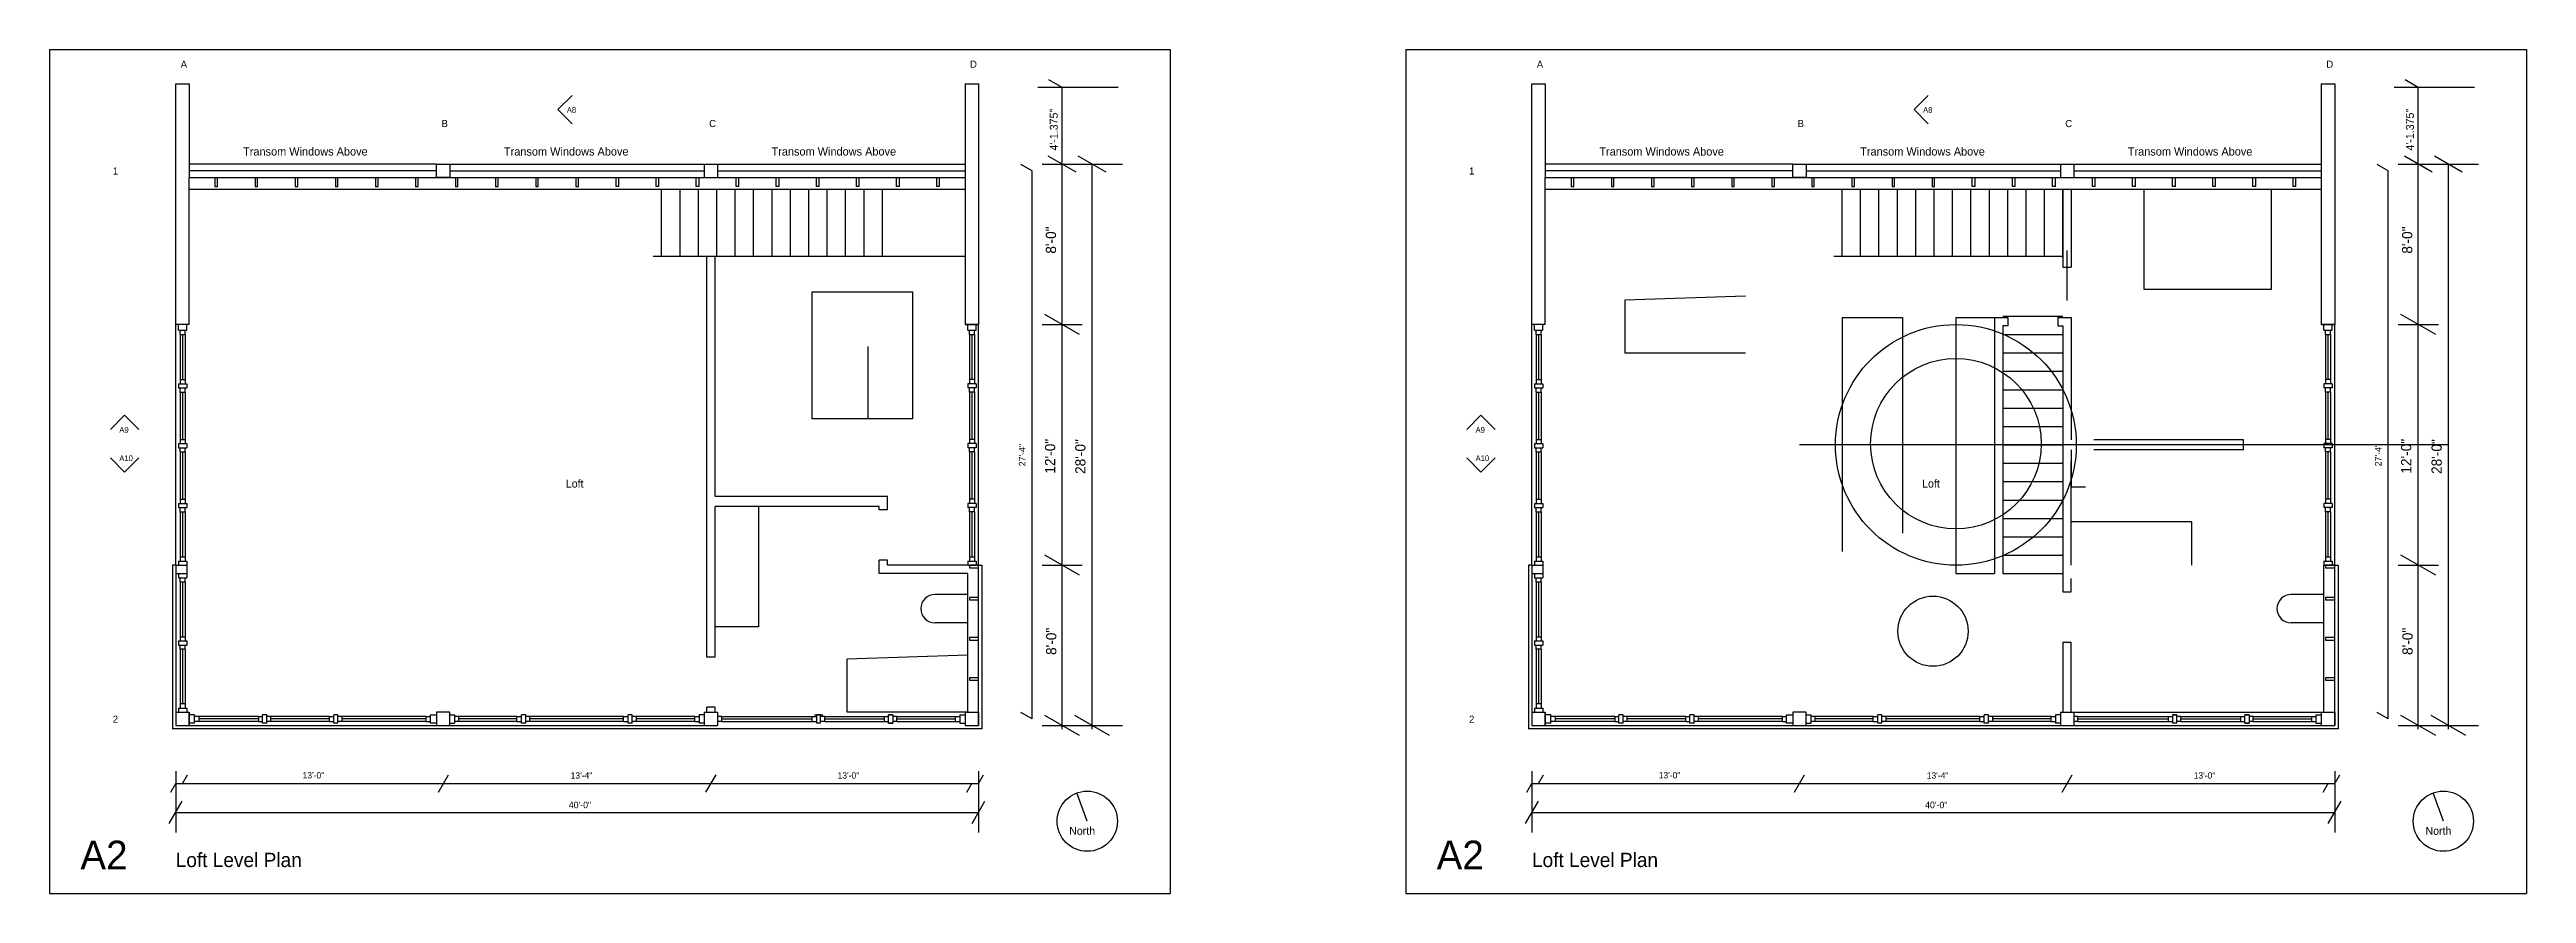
# Model space of a CAD drawing. Header units: inches. Extents: x -285 to 6358, y -2516 to 3346.
# Drawn here: x -285 to 1196, y 2114 to 2619 of the extents above; entities that cross this region are included whole.
import ezdxf

# ---------------------------------------------------------------- set-up
doc = ezdxf.new("R2010")
doc.units = ezdxf.units.IN
doc.header["$MEASUREMENT"] = 0
for name, color, linetype in [('const', 7, 'Continuous'), ('e1', 7, 'Continuous'), ('e2', 251, 'Continuous'), ('glass', 172, 'Continuous'), ('millwork', 254, 'Continuous'), ('sills', 105, 'Continuous'), ('stairs', 140, 'Continuous'), ('walls', 7, 'Continuous')]:
    doc.layers.add(name, color=color, linetype=linetype)

msp = doc.modelspace()

# ---------------------------------------------------------------- linework, layer by layer
for p, q in [((-285.1, 2619.1), (385, 2619.1)), ((-285.1, 2619.1), (-285.1, 2114.1)), ((385, 2619.1), (385, 2114.1)), ((525.8, 2619.1), (1196, 2619.1)), ((525.8, 2619.1), (525.8, 2114.1)), ((1196, 2619.1), (1196, 2114.1)), ((-285.1, 2114.1), (385, 2114.1)), ((525.8, 2114.1), (1196, 2114.1))]:
    msp.add_line(p, q)
at = {"layer": 'const'}
for p, q in [((353.9, 2596.3), (305.9, 2596.3)), ((320.4, 2596.3), (312.4, 2600.9)), ((320.4, 2212.3), (320.4, 2596.3)), ((1164.9, 2596.3), (1116.9, 2596.3)), ((1131.3, 2596.3), (1123.4, 2600.9)), ((1131.3, 2212.3), (1131.3, 2596.3)), ((302.4, 2546.5), (295.7, 2550.3)), ((308.4, 2550.5), (356.4, 2550.5)), ((328.7, 2545.7), (312, 2555.3)), ((346.7, 2545.7), (330, 2555.3)), ((338.4, 2212.3), (338.4, 2550.5)), ((1113.3, 2546.5), (1106.7, 2550.3)), ((1119.3, 2550.5), (1167.3, 2550.5)), ((1139.6, 2545.7), (1123, 2555.3)), ((1157.6, 2545.7), (1141, 2555.3)), ((1149.3, 2212.3), (1149.3, 2550.5)), ((302.4, 2218.5), (302.4, 2546.5)), ((1113.3, 2218.5), (1113.3, 2546.5)), ((330.7, 2448.5), (310, 2460.5)), ((1141.7, 2448.5), (1120.9, 2460.5)), ((308.4, 2454.5), (332.4, 2454.5)), ((1119.3, 2454.5), (1143.3, 2454.5)), ((330.7, 2304.5), (310, 2316.5)), ((1141.7, 2304.5), (1120.9, 2316.5)), ((308.4, 2310.5), (332.4, 2310.5)), ((1119.3, 2310.5), (1143.3, 2310.5)), ((302.4, 2218.5), (295.7, 2222.3)), ((1113.3, 2218.5), (1106.7, 2222.3)), ((308.4, 2214.5), (356.4, 2214.5)), ((330.7, 2208.5), (310, 2220.5)), ((348.7, 2208.5), (328, 2220.5)), ((1119.3, 2214.5), (1167.3, 2214.5)), ((1141.7, 2208.5), (1120.9, 2220.5)), ((1159.7, 2208.5), (1138.9, 2220.5)), ((-212.6, 2174.7), (-209.6, 2179.9)), ((-209.6, 2187.2), (-209.6, 2150.6)), ((-209.6, 2179.9), (270.4, 2179.9)), ((-205.6, 2179.9), (-202.6, 2185.1)), ((-52.6, 2174.7), (-46.6, 2185.1)), ((107.4, 2174.7), (113.4, 2185.1)), ((263.4, 2174.7), (266.4, 2179.9)), ((270.4, 2187.2), (270.4, 2150.6)), ((270.4, 2179.9), (273.4, 2185.1)), ((598.3, 2174.7), (601.3, 2179.9)), ((601.3, 2187.2), (601.3, 2150.6)), ((601.3, 2179.9), (1081.3, 2179.9)), ((605.3, 2179.9), (608.3, 2185.1)), ((758.3, 2174.7), (764.3, 2185.1)), ((918.3, 2174.7), (924.3, 2185.1)), ((1074.4, 2174.7), (1077.4, 2179.9)), ((1081.3, 2187.2), (1081.3, 2150.6)), ((1081.3, 2179.9), (1084.3, 2185.1)), ((-213.5, 2156), (-205.8, 2169.3)), ((-209.6, 2162.6), (270.4, 2162.6)), ((266.5, 2156), (274.2, 2169.3)), ((597.5, 2156), (605.2, 2169.3)), ((601.3, 2162.6), (1081.3, 2162.6)), ((1077.5, 2156), (1085.2, 2169.3))]:
    msp.add_line(p, q, dxfattribs=at)
at = {"layer": 'e1'}
for p, q in [((-209.6, 2310.5), (-209.6, 2454.5)), ((270.4, 2310.5), (270.4, 2454.5)), ((601.3, 2310.5), (601.3, 2454.5)), ((1081.3, 2310.5), (1081.3, 2454.5)), ((-211.6, 2310.5), (-211.6, 2212.5)), ((-209.6, 2310.5), (-211.6, 2310.5)), ((270.4, 2310.5), (272.4, 2310.5)), ((272.4, 2310.5), (272.4, 2212.5)), ((599.3, 2310.5), (599.3, 2212.5)), ((601.3, 2310.5), (599.3, 2310.5)), ((1081.3, 2310.5), (1083.3, 2310.5)), ((1083.3, 2310.5), (1083.3, 2212.5)), ((272.4, 2212.5), (-211.6, 2212.5)), ((1083.3, 2212.5), (599.3, 2212.5))]:
    msp.add_line(p, q, dxfattribs=at)
for centre in [(335.4, 2157.3), (1146.3, 2157.3)]:
    msp.add_circle(centre, 18, dxfattribs=at)
at = {"layer": 'e2'}
for p, q in [((-53.7, 2550.5), (-201.6, 2550.5)), ((-45.7, 2550.5), (106.3, 2550.5)), ((114.3, 2550.5), (262.4, 2550.5)), ((757.3, 2550.5), (609.3, 2550.5)), ((765.3, 2550.5), (917.3, 2550.5)), ((925.3, 2550.5), (1073.3, 2550.5)), ((-209.6, 2305.5), (-209.6, 2222.5)), ((601.3, 2305.5), (601.3, 2222.5)), ((-201.6, 2214.5), (-53.7, 2214.5)), ((-45.7, 2214.5), (106.3, 2214.5)), ((609.3, 2214.5), (757.3, 2214.5)), ((765.3, 2214.5), (917.3, 2214.5))]:
    msp.add_line(p, q, dxfattribs=at)
at = {"layer": 'glass'}
for p, q in [((-207.1, 2448.6), (-207.1, 2421.6)), ((-204.1, 2448.6), (-204.1, 2421.6)), ((264.9, 2448.6), (264.9, 2421.6)), ((267.9, 2448.6), (267.9, 2421.6)), ((603.8, 2448.6), (603.8, 2421.6)), ((606.8, 2448.6), (606.8, 2421.6)), ((1075.8, 2448.6), (1075.8, 2421.6)), ((1078.8, 2448.6), (1078.8, 2421.6)), ((-207.1, 2414.1), (-207.1, 2385.8)), ((-204.1, 2414.1), (-204.1, 2385.8)), ((264.9, 2414.1), (264.9, 2385.8)), ((267.9, 2414.1), (267.9, 2385.8)), ((603.8, 2414.1), (603.8, 2385.8)), ((606.8, 2414.1), (606.8, 2385.8)), ((1075.8, 2414.1), (1075.8, 2385.8)), ((1078.8, 2414.1), (1078.8, 2385.8)), ((-207.1, 2378.3), (-207.1, 2350)), ((-204.1, 2378.3), (-204.1, 2350)), ((264.9, 2378.3), (264.9, 2350)), ((267.9, 2378.3), (267.9, 2350)), ((603.8, 2378.3), (603.8, 2350)), ((606.8, 2378.3), (606.8, 2350)), ((1075.8, 2378.3), (1075.8, 2350)), ((1078.8, 2378.3), (1078.8, 2350)), ((-207.1, 2342.5), (-207.1, 2315.5)), ((-204.1, 2342.5), (-204.1, 2315.5)), ((264.9, 2342.5), (264.9, 2315.5)), ((267.9, 2342.5), (267.9, 2315.5)), ((603.8, 2342.5), (603.8, 2315.5)), ((606.8, 2342.5), (606.8, 2315.5)), ((1075.8, 2342.5), (1075.8, 2315.5)), ((1078.8, 2342.5), (1078.8, 2315.5)), ((-207.1, 2300.5), (-207.1, 2267.7)), ((-204.1, 2300.5), (-204.1, 2267.7)), ((603.8, 2300.5), (603.8, 2267.7)), ((606.8, 2300.5), (606.8, 2267.7)), ((-207.1, 2260.2), (-207.1, 2227.5)), ((-204.1, 2260.2), (-204.1, 2227.5)), ((603.8, 2260.2), (603.8, 2227.5)), ((606.8, 2260.2), (606.8, 2227.5)), ((-160.2, 2220), (-195.9, 2220)), ((-160.2, 2217), (-195.9, 2217)), ((-117.7, 2220), (-152.7, 2220)), ((-117.7, 2217), (-152.7, 2217)), ((-59.9, 2220), (-110.2, 2220)), ((-59.9, 2217), (-110.2, 2217)), ((-5.7, 2220), (-40.4, 2220)), ((-5.7, 2217), (-40.4, 2217)), ((58.1, 2220), (2.1, 2220)), ((58.1, 2217), (2.1, 2217)), ((100.8, 2220), (65.8, 2220)), ((100.8, 2217), (65.8, 2217)), ((116.8, 2220), (170.9, 2220)), ((116.8, 2217), (170.9, 2217)), ((178.4, 2220), (214.1, 2220)), ((178.4, 2217), (214.1, 2217)), ((221.6, 2220), (256.6, 2220)), ((221.6, 2217), (256.6, 2217)), ((650.8, 2220), (615.1, 2220)), ((650.8, 2217), (615.1, 2217)), ((693.3, 2220), (658.3, 2220)), ((693.3, 2217), (658.3, 2217)), ((751.1, 2220), (700.8, 2220)), ((751.1, 2217), (700.8, 2217)), ((805.3, 2220), (770.6, 2220)), ((805.3, 2217), (770.6, 2217)), ((869.1, 2220), (813.1, 2220)), ((869.1, 2217), (813.1, 2217)), ((911.8, 2220), (876.8, 2220)), ((911.8, 2217), (876.8, 2217)), ((927.8, 2220), (981.9, 2220)), ((927.8, 2217), (981.9, 2217)), ((989.4, 2220), (1025.1, 2220)), ((989.4, 2217), (1025.1, 2217)), ((1032.6, 2220), (1067.6, 2220)), ((1032.6, 2217), (1067.6, 2217))]:
    msp.add_line(p, q, dxfattribs=at)
at = {"layer": 'millwork'}
for p, q in [((657, 2469.3), (729, 2471.7)), ((657, 2437.3), (657, 2469.3)), ((786.8, 2458.8), (786.8, 2318.6)), ((786.8, 2458.8), (822.8, 2458.8)), ((822.8, 2458.8), (822.8, 2329.7)), ((854.8, 2458.8), (854.8, 2305.5)), ((854.8, 2458.8), (877.8, 2458.8)), ((-205.6, 2448.6), (-205.6, 2421.6)), ((266.4, 2448.6), (266.4, 2421.6)), ((605.3, 2448.6), (605.3, 2421.6)), ((1077.3, 2448.6), (1077.3, 2421.6)), ((729, 2437.3), (657, 2437.3)), ((-205.6, 2414.1), (-205.6, 2385.8)), ((266.4, 2414.1), (266.4, 2385.8)), ((605.3, 2414.1), (605.3, 2385.8)), ((1077.3, 2414.1), (1077.3, 2385.8)), ((-205.6, 2378.3), (-205.6, 2350)), ((266.4, 2378.3), (266.4, 2350)), ((605.3, 2378.3), (605.3, 2350)), ((1077.3, 2378.3), (1077.3, 2350)), ((932.3, 2357.1), (923.8, 2357.1)), ((-205.6, 2342.5), (-205.6, 2315.5)), ((138.9, 2345.7), (138.9, 2273.7)), ((266.4, 2342.5), (266.4, 2315.5)), ((605.3, 2342.5), (605.3, 2315.5)), ((1077.3, 2342.5), (1077.3, 2315.5)), ((995.8, 2336.5), (923.8, 2336.5)), ((995.8, 2310.5), (995.8, 2336.5)), ((-205.6, 2300.5), (-205.6, 2267.7)), ((605.3, 2300.5), (605.3, 2267.7)), ((854.8, 2305.5), (877.8, 2305.5)), ((138.9, 2273.7), (112.9, 2273.7)), ((-205.6, 2260.2), (-205.6, 2227.5)), ((191.9, 2254.5), (263.9, 2256.9)), ((191.9, 2222.5), (191.9, 2254.5)), ((605.3, 2260.2), (605.3, 2227.5)), ((263.9, 2222.5), (191.9, 2222.5)), ((-160.2, 2218.5), (-195.9, 2218.5)), ((-117.7, 2218.5), (-152.7, 2218.5)), ((-59.9, 2218.5), (-110.2, 2218.5)), ((-5.7, 2218.5), (-40.4, 2218.5)), ((58.1, 2218.5), (2.1, 2218.5)), ((100.8, 2218.5), (65.8, 2218.5)), ((116.8, 2218.5), (170.9, 2218.5)), ((178.4, 2218.5), (214.1, 2218.5)), ((221.6, 2218.5), (256.6, 2218.5)), ((650.8, 2218.5), (615.1, 2218.5)), ((693.3, 2218.5), (658.3, 2218.5)), ((751.1, 2218.5), (700.8, 2218.5)), ((805.3, 2218.5), (770.6, 2218.5)), ((869.1, 2218.5), (813.1, 2218.5)), ((911.8, 2218.5), (876.8, 2218.5)), ((927.8, 2218.5), (981.9, 2218.5)), ((989.4, 2218.5), (1025.1, 2218.5)), ((1032.6, 2218.5), (1067.6, 2218.5))]:
    msp.add_line(p, q, dxfattribs=at)
at = {"layer": 'sills'}
for p, q in [((925.3, 2222.5), (1073.3, 2222.5)), ((925.3, 2214.5), (1073.3, 2214.5))]:
    msp.add_line(p, q, dxfattribs=at)
for centre, radius in [((854.8, 2382.5), 72), ((854.8, 2383.2), 51)]:
    msp.add_circle(centre, radius, dxfattribs=at)
at = {"layer": 'stairs'}
for p, q in [((80.9, 2495.5), (80.9, 2535.5)), ((91.9, 2495.5), (91.9, 2535.5)), ((102.9, 2495.5), (102.9, 2535.5)), ((113.9, 2495.5), (113.9, 2535.5)), ((124.9, 2495.5), (124.9, 2535.5)), ((135.9, 2495.5), (135.9, 2535.5)), ((146.9, 2495.5), (146.9, 2535.5)), ((157.9, 2495.5), (157.9, 2535.5)), ((168.9, 2495.5), (168.9, 2535.5)), ((179.9, 2495.5), (179.9, 2535.5)), ((190.9, 2495.5), (190.9, 2535.5)), ((201.9, 2495.5), (201.9, 2535.5)), ((212.9, 2495.5), (212.9, 2535.5)), ((786.8, 2495.5), (786.8, 2535.5)), ((797.8, 2495.5), (797.8, 2535.5)), ((808.8, 2495.5), (808.8, 2535.5)), ((819.8, 2495.5), (819.8, 2535.5)), ((830.8, 2495.5), (830.8, 2535.5)), ((841.8, 2495.5), (841.8, 2535.5)), ((852.8, 2495.5), (852.8, 2535.5)), ((863.8, 2495.5), (863.8, 2535.5)), ((874.8, 2495.5), (874.8, 2535.5)), ((885.8, 2495.5), (885.8, 2535.5)), ((896.8, 2495.5), (896.8, 2535.5)), ((907.8, 2495.5), (907.8, 2535.5)), ((918.8, 2494.4), (918.8, 2535.5)), ((75.9, 2495.5), (262.4, 2495.5)), ((781.8, 2495.5), (918.8, 2495.5)), ((882.8, 2459.5), (918.8, 2459.5)), ((882.8, 2448.5), (918.8, 2448.5)), ((882.8, 2437.5), (918.8, 2437.5)), ((882.8, 2426.5), (918.8, 2426.5)), ((882.8, 2415.5), (918.8, 2415.5)), ((882.8, 2404.5), (918.8, 2404.5)), ((882.8, 2393.5), (918.8, 2393.5)), ((882.8, 2382.5), (918.8, 2382.5)), ((882.8, 2371.5), (918.8, 2371.5)), ((882.8, 2360.5), (918.8, 2360.5)), ((882.8, 2349.5), (918.8, 2349.5)), ((882.8, 2338.5), (918.8, 2338.5)), ((882.8, 2327.5), (918.8, 2327.5)), ((882.8, 2316.5), (918.8, 2316.5)), ((882.8, 2305.5), (918.8, 2305.5))]:
    msp.add_line(p, q, dxfattribs=at)
at = {"layer": 'walls'}
for p, q in [((-209.6, 2454.5), (-209.6, 2598.5)), ((-209.6, 2598.5), (-201.6, 2598.5)), ((-201.6, 2598.5), (-201.6, 2542.5)), ((262.4, 2598.5), (262.4, 2542.5)), ((262.4, 2598.5), (270.4, 2598.5)), ((270.4, 2598.5), (270.4, 2454.5)), ((601.3, 2454.5), (601.3, 2598.5)), ((601.3, 2598.5), (609.3, 2598.5)), ((609.3, 2598.5), (609.3, 2542.5)), ((1073.3, 2598.5), (1073.3, 2542.5)), ((1073.3, 2598.5), (1081.3, 2598.5)), ((1081.3, 2598.5), (1081.3, 2454.5)), ((27.4, 2591.6), (18.9, 2583.1)), ((27.4, 2574.6), (18.9, 2583.1)), ((838.3, 2591.6), (829.8, 2583.1)), ((838.3, 2574.6), (829.8, 2583.1)), ((-53.7, 2542.5), (-53.7, 2550.5)), ((-53.7, 2550.5), (-45.7, 2550.5)), ((-45.7, 2550.5), (-45.7, 2542.5)), ((106.3, 2550.5), (114.3, 2550.5)), ((106.3, 2550.5), (106.3, 2542.5)), ((114.3, 2550.5), (114.3, 2542.5)), ((757.3, 2542.5), (757.3, 2550.5)), ((757.3, 2550.5), (765.3, 2550.5)), ((765.3, 2550.5), (765.3, 2542.5)), ((917.3, 2550.5), (925.3, 2550.5)), ((917.3, 2550.5), (917.3, 2542.5)), ((925.3, 2550.5), (925.3, 2542.5)), ((-53.7, 2546.5), (-201.6, 2546.5)), ((-201.6, 2454.5), (-201.6, 2542.5)), ((-201.6, 2542.5), (262.4, 2542.5)), ((-201.6, 2535.5), (262.4, 2535.5)), ((-45.7, 2542.5), (-53.7, 2542.5)), ((-45.7, 2542.5), (-53.7, 2542.5)), ((-45.7, 2546.5), (106.3, 2546.5)), ((106.3, 2542.5), (114.3, 2542.5)), ((106.3, 2542.5), (114.3, 2542.5)), ((114.3, 2546.5), (262.4, 2546.5)), ((262.4, 2542.5), (262.4, 2454.5)), ((757.3, 2546.5), (609.3, 2546.5)), ((609.3, 2454.5), (609.3, 2542.5)), ((609.3, 2542.5), (1073.3, 2542.5)), ((609.3, 2535.5), (1073.3, 2535.5)), ((765.3, 2542.5), (757.3, 2542.5)), ((765.3, 2542.5), (757.3, 2542.5)), ((765.3, 2546.5), (917.3, 2546.5)), ((917.3, 2542.5), (925.3, 2542.5)), ((917.3, 2542.5), (925.3, 2542.5)), ((918.8, 2535.5), (918.8, 2488.8)), ((923.8, 2535.5), (923.8, 2488.8)), ((925.3, 2546.5), (1073.3, 2546.5)), ((1073.3, 2542.5), (1073.3, 2454.5)), ((107.9, 2255.5), (107.9, 2495.5)), ((112.9, 2351.7), (112.9, 2495.5)), ((918.8, 2488.8), (923.8, 2488.8)), ((921.3, 2468.8), (921.3, 2498.8)), ((877.8, 2458.8), (877.8, 2305.5)), ((877.8, 2458.8), (885.8, 2458.8)), ((885.8, 2458.8), (885.8, 2453.8)), ((915.8, 2458.8), (923.8, 2458.8)), ((915.8, 2458.8), (915.8, 2453.8)), ((923.8, 2458.8), (923.8, 2385.5)), ((-201.6, 2454.5), (-209.6, 2454.5)), ((-208.1, 2451.1), (-208.1, 2454.5)), ((-208.1, 2451.1), (-203.1, 2451.1)), ((-207.1, 2448.6), (-207.1, 2451.1)), ((-207.1, 2448.6), (-204.1, 2448.6)), ((-204.1, 2448.6), (-204.1, 2451.1)), ((-203.1, 2451.1), (-203.1, 2454.5)), ((262.4, 2454.5), (270.4, 2454.5)), ((270.4, 2454.5), (262.4, 2454.5)), ((263.9, 2454.5), (268.9, 2454.5)), ((263.9, 2451.1), (263.9, 2454.5)), ((263.9, 2451.1), (268.9, 2451.1)), ((264.9, 2448.6), (264.9, 2451.1)), ((264.9, 2448.6), (267.9, 2448.6)), ((267.9, 2448.6), (267.9, 2451.1)), ((268.9, 2451.1), (268.9, 2454.5)), ((609.3, 2454.5), (601.3, 2454.5)), ((602.8, 2451.1), (602.8, 2454.5)), ((602.8, 2451.1), (607.8, 2451.1)), ((603.8, 2448.6), (603.8, 2451.1)), ((603.8, 2448.6), (606.8, 2448.6)), ((606.8, 2448.6), (606.8, 2451.1)), ((607.8, 2451.1), (607.8, 2454.5)), ((882.8, 2453.8), (882.8, 2305.5)), ((885.8, 2453.8), (882.8, 2453.8)), ((915.8, 2453.8), (918.8, 2453.8)), ((918.8, 2453.8), (918.8, 2294.5)), ((1073.3, 2454.5), (1081.3, 2454.5)), ((1081.3, 2454.5), (1073.3, 2454.5)), ((1074.8, 2454.5), (1079.8, 2454.5)), ((1074.8, 2451.1), (1074.8, 2454.5)), ((1074.8, 2451.1), (1079.8, 2451.1)), ((1075.8, 2448.6), (1075.8, 2451.1)), ((1075.8, 2448.6), (1078.8, 2448.6)), ((1078.8, 2448.6), (1078.8, 2451.1)), ((1079.8, 2451.1), (1079.8, 2454.5)), ((-208.1, 2419.1), (-203.1, 2419.1)), ((-208.1, 2419.1), (-208.1, 2416.6)), ((-208.1, 2416.6), (-203.1, 2416.6)), ((-207.1, 2421.6), (-207.1, 2419.1)), ((-207.1, 2421.6), (-204.1, 2421.6)), ((-207.1, 2414.1), (-207.1, 2416.6)), ((-204.1, 2421.6), (-204.1, 2419.1)), ((-204.1, 2414.1), (-204.1, 2416.6)), ((-203.1, 2419.1), (-203.1, 2416.6)), ((268.9, 2419.1), (263.9, 2419.1)), ((263.9, 2419.1), (263.9, 2416.6)), ((268.9, 2416.6), (263.9, 2416.6)), ((267.9, 2421.6), (264.9, 2421.6)), ((264.9, 2421.6), (264.9, 2419.1)), ((264.9, 2414.1), (264.9, 2416.6)), ((267.9, 2421.6), (267.9, 2419.1)), ((267.9, 2414.1), (267.9, 2416.6)), ((268.9, 2419.1), (268.9, 2416.6)), ((602.8, 2419.1), (607.8, 2419.1)), ((602.8, 2419.1), (602.8, 2416.6)), ((602.8, 2416.6), (607.8, 2416.6)), ((603.8, 2421.6), (603.8, 2419.1)), ((603.8, 2421.6), (606.8, 2421.6)), ((603.8, 2414.1), (603.8, 2416.6)), ((606.8, 2421.6), (606.8, 2419.1)), ((606.8, 2414.1), (606.8, 2416.6)), ((607.8, 2419.1), (607.8, 2416.6)), ((1079.8, 2419.1), (1074.8, 2419.1)), ((1074.8, 2419.1), (1074.8, 2416.6)), ((1079.8, 2416.6), (1074.8, 2416.6)), ((1078.8, 2421.6), (1075.8, 2421.6)), ((1075.8, 2421.6), (1075.8, 2419.1)), ((1075.8, 2414.1), (1075.8, 2416.6)), ((1078.8, 2421.6), (1078.8, 2419.1)), ((1078.8, 2414.1), (1078.8, 2416.6)), ((1079.8, 2419.1), (1079.8, 2416.6)), ((-248.7, 2391.7), (-240.2, 2400.2)), ((-231.7, 2391.7), (-240.2, 2400.2)), ((-207.1, 2414.1), (-204.1, 2414.1)), ((267.9, 2414.1), (264.9, 2414.1)), ((562.3, 2391.7), (570.8, 2400.2)), ((579.3, 2391.7), (570.8, 2400.2)), ((603.8, 2414.1), (606.8, 2414.1)), ((1078.8, 2414.1), (1075.8, 2414.1)), ((-207.1, 2385.8), (-207.1, 2383.3)), ((-207.1, 2385.8), (-204.1, 2385.8)), ((-204.1, 2385.8), (-204.1, 2383.3)), ((267.9, 2385.8), (264.9, 2385.8)), ((264.9, 2385.8), (264.9, 2383.3)), ((267.9, 2385.8), (267.9, 2383.3)), ((603.8, 2385.8), (603.8, 2383.3)), ((603.8, 2385.8), (606.8, 2385.8)), ((606.8, 2385.8), (606.8, 2383.3)), ((1026.8, 2385.5), (937.3, 2385.5)), ((1026.8, 2379.5), (1026.8, 2385.5)), ((1078.8, 2385.8), (1075.8, 2385.8)), ((1075.8, 2385.8), (1075.8, 2383.3)), ((1078.8, 2385.8), (1078.8, 2383.3)), ((-248.7, 2374.7), (-240.2, 2366.2)), ((-231.7, 2374.7), (-240.2, 2366.2)), ((-208.1, 2383.3), (-203.1, 2383.3)), ((-208.1, 2383.3), (-208.1, 2380.8)), ((-208.1, 2380.8), (-203.1, 2380.8)), ((-207.1, 2378.3), (-207.1, 2380.8)), ((-207.1, 2378.3), (-204.1, 2378.3)), ((-204.1, 2378.3), (-204.1, 2380.8)), ((-203.1, 2383.3), (-203.1, 2380.8)), ((263.9, 2383.3), (263.9, 2380.8)), ((268.9, 2383.3), (263.9, 2383.3)), ((268.9, 2380.8), (263.9, 2380.8)), ((264.9, 2378.3), (264.9, 2380.8)), ((267.9, 2378.3), (264.9, 2378.3)), ((267.9, 2378.3), (267.9, 2380.8)), ((268.9, 2383.3), (268.9, 2380.8)), ((562.3, 2374.7), (570.8, 2366.2)), ((579.3, 2374.7), (570.8, 2366.2)), ((602.8, 2383.3), (607.8, 2383.3)), ((602.8, 2383.3), (602.8, 2380.8)), ((602.8, 2380.8), (607.8, 2380.8)), ((603.8, 2378.3), (603.8, 2380.8)), ((603.8, 2378.3), (606.8, 2378.3)), ((606.8, 2378.3), (606.8, 2380.8)), ((607.8, 2383.3), (607.8, 2380.8)), ((1149.3, 2382.5), (761.3, 2382.5)), ((923.8, 2379.5), (923.8, 2357.1)), ((923.8, 2310.5), (923.8, 2372.5)), ((1026.8, 2379.5), (937.3, 2379.5)), ((1074.8, 2383.3), (1074.8, 2380.8)), ((1079.8, 2383.3), (1074.8, 2383.3)), ((1079.8, 2380.8), (1074.8, 2380.8)), ((1075.8, 2378.3), (1075.8, 2380.8)), ((1078.8, 2378.3), (1075.8, 2378.3)), ((1078.8, 2378.3), (1078.8, 2380.8)), ((1079.8, 2383.3), (1079.8, 2380.8)), ((-208.1, 2347.5), (-203.1, 2347.5)), ((-208.1, 2347.5), (-208.1, 2345)), ((-208.1, 2345), (-203.1, 2345)), ((-207.1, 2350), (-207.1, 2347.5)), ((-207.1, 2350), (-204.1, 2350)), ((-207.1, 2342.5), (-207.1, 2345)), ((-207.1, 2342.5), (-204.1, 2342.5)), ((-204.1, 2350), (-204.1, 2347.5)), ((-204.1, 2342.5), (-204.1, 2345)), ((-203.1, 2347.5), (-203.1, 2345)), ((215.9, 2351.7), (112.9, 2351.7)), ((112.9, 2255.5), (112.9, 2345.7)), ((210.9, 2345.7), (112.9, 2345.7)), ((210.9, 2343.7), (210.9, 2345.7)), ((215.9, 2343.7), (210.9, 2343.7)), ((215.9, 2343.7), (215.9, 2351.7)), ((268.9, 2347.5), (263.9, 2347.5)), ((263.9, 2347.5), (263.9, 2345)), ((268.9, 2345), (263.9, 2345)), ((264.9, 2350), (264.9, 2347.5)), ((267.9, 2350), (264.9, 2350)), ((264.9, 2342.5), (264.9, 2345)), ((267.9, 2342.5), (264.9, 2342.5)), ((267.9, 2350), (267.9, 2347.5)), ((267.9, 2342.5), (267.9, 2345)), ((268.9, 2347.5), (268.9, 2345)), ((602.8, 2347.5), (607.8, 2347.5)), ((602.8, 2347.5), (602.8, 2345)), ((602.8, 2345), (607.8, 2345)), ((603.8, 2350), (603.8, 2347.5)), ((603.8, 2350), (606.8, 2350)), ((603.8, 2342.5), (603.8, 2345)), ((603.8, 2342.5), (606.8, 2342.5)), ((606.8, 2350), (606.8, 2347.5)), ((606.8, 2342.5), (606.8, 2345)), ((607.8, 2347.5), (607.8, 2345)), ((1079.8, 2347.5), (1074.8, 2347.5)), ((1074.8, 2347.5), (1074.8, 2345)), ((1079.8, 2345), (1074.8, 2345)), ((1075.8, 2350), (1075.8, 2347.5)), ((1078.8, 2350), (1075.8, 2350)), ((1075.8, 2342.5), (1075.8, 2345)), ((1078.8, 2342.5), (1075.8, 2342.5)), ((1078.8, 2350), (1078.8, 2347.5)), ((1078.8, 2342.5), (1078.8, 2345)), ((1079.8, 2347.5), (1079.8, 2345)), ((-208.1, 2313), (-203.1, 2313)), ((-208.1, 2313), (-208.1, 2310.5)), ((-207.1, 2315.5), (-204.1, 2315.5)), ((-207.1, 2315.5), (-207.1, 2313)), ((-204.1, 2315.5), (-204.1, 2313)), ((-203.1, 2313), (-203.1, 2303)), ((210.9, 2305.5), (210.9, 2313.5)), ((215.9, 2313.5), (210.9, 2313.5)), ((215.9, 2310.5), (215.9, 2313.5)), ((263.9, 2313), (263.9, 2310.5)), ((263.9, 2313), (268.9, 2313)), ((264.9, 2315.5), (264.9, 2313)), ((264.9, 2315.5), (267.9, 2315.5)), ((267.9, 2315.5), (267.9, 2313)), ((268.9, 2313), (268.9, 2310.5)), ((602.8, 2313), (607.8, 2313)), ((602.8, 2313), (602.8, 2310.5)), ((603.8, 2315.5), (606.8, 2315.5)), ((603.8, 2315.5), (603.8, 2313)), ((606.8, 2315.5), (606.8, 2313)), ((607.8, 2313), (607.8, 2303)), ((1074.8, 2313), (1074.8, 2310.5)), ((1074.8, 2313), (1079.8, 2313)), ((1075.8, 2315.5), (1075.8, 2313)), ((1075.8, 2315.5), (1078.8, 2315.5)), ((1078.8, 2315.5), (1078.8, 2313)), ((1079.8, 2313), (1079.8, 2310.5)), ((-209.6, 2310.5), (-203.1, 2310.5)), ((-209.6, 2310.5), (-209.6, 2305.5)), ((-209.6, 2305.5), (-203.1, 2305.5)), ((-208.1, 2305.5), (-208.1, 2303)), ((-208.1, 2303), (-203.1, 2303)), ((-207.1, 2300.5), (-207.1, 2303)), ((-207.1, 2300.5), (-204.1, 2300.5)), ((-204.1, 2300.5), (-204.1, 2303)), ((263.9, 2305.5), (210.9, 2305.5)), ((263.9, 2310.5), (215.9, 2310.5)), ((263.9, 2310.5), (268.9, 2310.5)), ((263.9, 2222.5), (263.9, 2305.5)), ((264.9, 2310.5), (270.4, 2310.5)), ((270.4, 2214.5), (270.4, 2310.5)), ((601.3, 2310.5), (607.8, 2310.5)), ((601.3, 2310.5), (601.3, 2305.5)), ((601.3, 2305.5), (607.8, 2305.5)), ((602.8, 2305.5), (602.8, 2303)), ((602.8, 2303), (607.8, 2303)), ((603.8, 2300.5), (603.8, 2303)), ((603.8, 2300.5), (606.8, 2300.5)), ((606.8, 2300.5), (606.8, 2303)), ((923.8, 2294.5), (923.8, 2302.5)), ((1074.8, 2222.5), (1074.8, 2310.5)), ((1074.8, 2310.5), (1079.8, 2310.5)), ((1075.8, 2310.5), (1081.3, 2310.5)), ((1081.3, 2214.5), (1081.3, 2310.5)), ((263.9, 2293), (244.4, 2293)), ((918.8, 2294.5), (923.8, 2294.5)), ((1074.8, 2293), (1055.3, 2293)), ((-207.1, 2267.7), (-207.1, 2265.2)), ((-207.1, 2267.7), (-204.1, 2267.7)), ((-204.1, 2267.7), (-204.1, 2265.2)), ((263.9, 2276), (244.4, 2276)), ((603.8, 2267.7), (603.8, 2265.2)), ((603.8, 2267.7), (606.8, 2267.7)), ((606.8, 2267.7), (606.8, 2265.2)), ((1074.8, 2276), (1055.3, 2276)), ((-208.1, 2265.2), (-203.1, 2265.2)), ((-208.1, 2265.2), (-208.1, 2262.7)), ((-208.1, 2262.7), (-203.1, 2262.7)), ((-207.1, 2260.2), (-207.1, 2262.7)), ((-204.1, 2260.2), (-207.1, 2260.2)), ((-204.1, 2260.2), (-204.1, 2262.7)), ((-203.1, 2265.2), (-203.1, 2262.7)), ((112.9, 2255.5), (107.9, 2255.5)), ((602.8, 2265.2), (607.8, 2265.2)), ((602.8, 2265.2), (602.8, 2262.7)), ((602.8, 2262.7), (607.8, 2262.7)), ((603.8, 2260.2), (603.8, 2262.7)), ((606.8, 2260.2), (603.8, 2260.2)), ((606.8, 2260.2), (606.8, 2262.7)), ((607.8, 2265.2), (607.8, 2262.7)), ((918.8, 2264.5), (923.8, 2264.5)), ((918.8, 2264.5), (918.8, 2222.5)), ((923.8, 2222.5), (923.8, 2264.5)), ((-209.6, 2222.5), (-201.6, 2222.5)), ((-209.6, 2222.5), (-209.6, 2214.5)), ((-208.1, 2225), (-203.1, 2225)), ((-208.1, 2225), (-208.1, 2222.5)), ((-204.1, 2227.5), (-207.1, 2227.5)), ((-207.1, 2227.5), (-207.1, 2225)), ((-204.1, 2227.5), (-204.1, 2225)), ((-203.1, 2225), (-203.1, 2222.5)), ((-201.6, 2222.5), (-201.6, 2214.5)), ((-201.6, 2214.5), (-201.6, 2222.5)), ((-45.7, 2222.5), (-53.7, 2222.5)), ((-53.7, 2222.5), (-53.7, 2214.5)), ((-45.7, 2214.5), (-45.7, 2222.5)), ((106.3, 2222.5), (114.3, 2222.5)), ((106.3, 2222.5), (106.3, 2214.5)), ((107.9, 2222.5), (107.9, 2225.5)), ((112.9, 2225.5), (107.9, 2225.5)), ((112.9, 2222.5), (112.9, 2225.5)), ((114.3, 2222.5), (114.3, 2214.5)), ((262.4, 2222.5), (270.4, 2222.5)), ((262.4, 2222.5), (262.4, 2214.5)), ((270.4, 2222.5), (270.4, 2214.5)), ((601.3, 2222.5), (609.3, 2222.5)), ((601.3, 2222.5), (601.3, 2214.5)), ((602.8, 2225), (607.8, 2225)), ((602.8, 2225), (602.8, 2222.5)), ((606.8, 2227.5), (603.8, 2227.5)), ((603.8, 2227.5), (603.8, 2225)), ((606.8, 2227.5), (606.8, 2225)), ((607.8, 2225), (607.8, 2222.5)), ((609.3, 2222.5), (609.3, 2214.5)), ((609.3, 2214.5), (609.3, 2222.5)), ((765.3, 2222.5), (757.3, 2222.5)), ((757.3, 2222.5), (757.3, 2214.5)), ((765.3, 2214.5), (765.3, 2222.5)), ((917.3, 2222.5), (925.3, 2222.5)), ((917.3, 2222.5), (917.3, 2214.5)), ((925.3, 2222.5), (925.3, 2214.5)), ((1073.3, 2222.5), (1081.3, 2222.5)), ((1073.3, 2222.5), (1073.3, 2214.5)), ((1081.3, 2222.5), (1081.3, 2214.5)), ((-209.6, 2214.5), (-201.6, 2214.5)), ((-198.4, 2221), (-201.6, 2221)), ((-198.4, 2216), (-201.6, 2216)), ((-198.4, 2216), (-198.4, 2221)), ((-195.9, 2220), (-198.4, 2220)), ((-195.9, 2217), (-198.4, 2217)), ((-195.9, 2220), (-195.9, 2217)), ((-160.2, 2220), (-157.7, 2220)), ((-160.2, 2220), (-160.2, 2217)), ((-160.2, 2217), (-157.7, 2217)), ((-157.7, 2216), (-157.7, 2221)), ((-155.2, 2221), (-157.7, 2221)), ((-155.2, 2216), (-157.7, 2216)), ((-155.2, 2216), (-155.2, 2221)), ((-152.7, 2220), (-155.2, 2220)), ((-152.7, 2217), (-155.2, 2217)), ((-152.7, 2217), (-152.7, 2220)), ((-117.7, 2220), (-115.2, 2220)), ((-117.7, 2217), (-117.7, 2220)), ((-117.7, 2217), (-115.2, 2217)), ((-115.2, 2216), (-115.2, 2221)), ((-112.7, 2221), (-115.2, 2221)), ((-112.7, 2216), (-115.2, 2216)), ((-112.7, 2216), (-112.7, 2221)), ((-110.2, 2220), (-112.7, 2220)), ((-110.2, 2217), (-112.7, 2217)), ((-110.2, 2217), (-110.2, 2220)), ((-59.9, 2217), (-59.9, 2220)), ((-59.9, 2220), (-57.4, 2220)), ((-59.9, 2217), (-57.4, 2217)), ((-57.4, 2216), (-57.4, 2221)), ((-57.4, 2221), (-53.7, 2221)), ((-53.7, 2216), (-57.4, 2216)), ((-53.7, 2214.5), (-45.7, 2214.5)), ((-45.7, 2221), (-42.9, 2221)), ((-45.7, 2216), (-42.9, 2216)), ((-42.9, 2221), (-42.9, 2217)), ((-40.4, 2220), (-42.9, 2220)), ((-40.4, 2217), (-42.9, 2217)), ((-42.9, 2217), (-42.9, 2216)), ((-40.4, 2217), (-40.4, 2220)), ((-5.7, 2220), (-2.9, 2220)), ((-5.7, 2217), (-5.7, 2220)), ((-5.7, 2217), (-2.9, 2217)), ((-0.4, 2221), (-2.9, 2221)), ((-2.9, 2216), (-2.9, 2221)), ((-0.4, 2216), (-2.9, 2216)), ((-0.4, 2216), (-0.4, 2221)), ((2.1, 2220), (-0.4, 2220)), ((2.1, 2217), (-0.4, 2217)), ((2.1, 2217), (2.1, 2220)), ((58.1, 2217), (58.1, 2220)), ((58.1, 2220), (60.8, 2220)), ((58.1, 2217), (60.8, 2217)), ((60.8, 2216), (60.8, 2221)), ((63.3, 2221), (60.8, 2221)), ((63.3, 2216), (60.8, 2216)), ((63.3, 2216), (63.3, 2221)), ((65.8, 2220), (63.3, 2220)), ((65.8, 2217), (63.3, 2217)), ((65.8, 2217), (65.8, 2220)), ((100.8, 2217), (100.8, 2220)), ((100.8, 2220), (103.3, 2220)), ((100.8, 2217), (103.3, 2217)), ((106.1, 2221), (103.3, 2221)), ((103.3, 2221), (103.3, 2217)), ((103.3, 2217), (103.3, 2216)), ((106.1, 2216), (103.3, 2216)), ((106.3, 2214.5), (114.3, 2214.5)), ((116.8, 2220), (114.3, 2220)), ((116.8, 2217), (114.3, 2217)), ((116.8, 2217), (116.8, 2220)), ((170.9, 2217), (170.9, 2220)), ((170.9, 2220), (173.4, 2220)), ((170.9, 2217), (173.4, 2217)), ((172.2, 2221), (177.2, 2221)), ((173.4, 2221), (173.4, 2216)), ((175.9, 2221), (173.4, 2221)), ((175.9, 2216), (173.4, 2216)), ((175.9, 2216), (175.9, 2221)), ((178.4, 2220), (175.9, 2220)), ((178.4, 2217), (175.9, 2217)), ((178.4, 2217), (178.4, 2220)), ((214.1, 2220), (216.6, 2220)), ((214.1, 2217), (214.1, 2220)), ((214.1, 2217), (216.6, 2217)), ((216.6, 2216), (216.6, 2221)), ((216.6, 2221), (219.1, 2221)), ((219.1, 2221), (216.6, 2221)), ((216.6, 2216), (219.1, 2216)), ((219.1, 2216), (216.6, 2216)), ((219.1, 2221), (219.1, 2216)), ((221.6, 2220), (219.1, 2220)), ((221.6, 2217), (219.1, 2217)), ((221.6, 2217), (221.6, 2220)), ((221.6, 2217), (221.6, 2220)), ((256.6, 2217), (256.6, 2220)), ((256.6, 2220), (259.1, 2220)), ((256.6, 2217), (259.1, 2217)), ((259.1, 2221), (259.1, 2216)), ((259.1, 2221), (262.4, 2221)), ((259.1, 2216), (262.4, 2216)), ((262.4, 2214.5), (270.4, 2214.5)), ((601.3, 2214.5), (609.3, 2214.5)), ((612.6, 2221), (609.3, 2221)), ((612.6, 2216), (609.3, 2216)), ((612.6, 2216), (612.6, 2221)), ((615.1, 2220), (612.6, 2220)), ((615.1, 2217), (612.6, 2217)), ((615.1, 2220), (615.1, 2217)), ((650.8, 2220), (653.3, 2220)), ((650.8, 2220), (650.8, 2217)), ((650.8, 2217), (653.3, 2217)), ((653.3, 2216), (653.3, 2221)), ((655.8, 2221), (653.3, 2221)), ((655.8, 2216), (653.3, 2216)), ((655.8, 2216), (655.8, 2221)), ((658.3, 2220), (655.8, 2220)), ((658.3, 2217), (655.8, 2217)), ((658.3, 2217), (658.3, 2220)), ((693.3, 2220), (695.8, 2220)), ((693.3, 2217), (693.3, 2220)), ((693.3, 2217), (695.8, 2217)), ((695.8, 2216), (695.8, 2221)), ((698.3, 2221), (695.8, 2221)), ((698.3, 2216), (695.8, 2216)), ((698.3, 2216), (698.3, 2221)), ((700.8, 2220), (698.3, 2220)), ((700.8, 2217), (698.3, 2217)), ((700.8, 2217), (700.8, 2220)), ((751.1, 2217), (751.1, 2220)), ((751.1, 2220), (753.6, 2220)), ((751.1, 2217), (753.6, 2217)), ((753.6, 2216), (753.6, 2221)), ((753.6, 2221), (757.3, 2221)), ((757.3, 2216), (753.6, 2216)), ((757.3, 2214.5), (765.3, 2214.5)), ((765.3, 2221), (768.1, 2221)), ((765.3, 2216), (768.1, 2216)), ((768.1, 2221), (768.1, 2217)), ((770.6, 2220), (768.1, 2220)), ((770.6, 2217), (768.1, 2217)), ((768.1, 2217), (768.1, 2216)), ((770.6, 2217), (770.6, 2220)), ((805.3, 2220), (808.1, 2220)), ((805.3, 2217), (805.3, 2220)), ((805.3, 2217), (808.1, 2217)), ((810.6, 2221), (808.1, 2221)), ((808.1, 2216), (808.1, 2221)), ((810.6, 2216), (808.1, 2216)), ((810.6, 2216), (810.6, 2221)), ((813.1, 2220), (810.6, 2220)), ((813.1, 2217), (810.6, 2217)), ((813.1, 2217), (813.1, 2220)), ((869.1, 2217), (869.1, 2220)), ((869.1, 2220), (871.8, 2220)), ((869.1, 2217), (871.8, 2217)), ((871.8, 2216), (871.8, 2221)), ((874.3, 2221), (871.8, 2221)), ((874.3, 2216), (871.8, 2216)), ((874.3, 2216), (874.3, 2221)), ((876.8, 2220), (874.3, 2220)), ((876.8, 2217), (874.3, 2217)), ((876.8, 2217), (876.8, 2220)), ((911.8, 2217), (911.8, 2220)), ((911.8, 2220), (914.3, 2220)), ((911.8, 2217), (914.3, 2217)), ((917.1, 2221), (914.3, 2221)), ((914.3, 2221), (914.3, 2217)), ((914.3, 2217), (914.3, 2216)), ((917.1, 2216), (914.3, 2216)), ((917.3, 2214.5), (925.3, 2214.5)), ((927.8, 2220), (925.3, 2220)), ((927.8, 2217), (925.3, 2217)), ((927.8, 2217), (927.8, 2220)), ((981.9, 2217), (981.9, 2220)), ((981.9, 2220), (984.4, 2220)), ((981.9, 2217), (984.4, 2217)), ((984.4, 2221), (986.9, 2221)), ((984.4, 2221), (984.4, 2216)), ((986.9, 2221), (984.4, 2221)), ((986.9, 2216), (984.4, 2216)), ((986.9, 2216), (986.9, 2221)), ((989.4, 2220), (986.9, 2220)), ((989.4, 2217), (986.9, 2217)), ((989.4, 2217), (989.4, 2220)), ((1025.1, 2220), (1027.6, 2220)), ((1025.1, 2217), (1025.1, 2220)), ((1025.1, 2217), (1027.6, 2217)), ((1027.6, 2216), (1027.6, 2221)), ((1027.6, 2221), (1030.1, 2221)), ((1030.1, 2221), (1027.6, 2221)), ((1027.6, 2216), (1030.1, 2216)), ((1030.1, 2216), (1027.6, 2216)), ((1030.1, 2221), (1030.1, 2216)), ((1032.6, 2220), (1030.1, 2220)), ((1032.6, 2217), (1030.1, 2217)), ((1032.6, 2217), (1032.6, 2220)), ((1032.6, 2217), (1032.6, 2220)), ((1067.6, 2217), (1067.6, 2220)), ((1067.6, 2220), (1070.1, 2220)), ((1067.6, 2217), (1070.1, 2217)), ((1070.1, 2221), (1070.1, 2216)), ((1070.1, 2221), (1073.3, 2221)), ((1070.1, 2216), (1073.3, 2216)), ((1073.3, 2214.5), (1081.3, 2214.5)), ((335.4, 2157.3), (329.2, 2174.2)), ((1146.3, 2157.3), (1140.2, 2174.2))]:
    msp.add_line(p, q, dxfattribs=at)
for points in [[(-186.2, 2542.5), (-186.2, 2537), (-184.7, 2537), (-184.7, 2542.5)], [(-162.2, 2542.5), (-162.2, 2537), (-160.7, 2537), (-160.7, 2542.5)], [(-138.2, 2542.5), (-138.2, 2537), (-136.7, 2537), (-136.7, 2542.5)], [(-114.2, 2542.5), (-114.2, 2537), (-112.7, 2537), (-112.7, 2542.5)], [(-90.2, 2542.5), (-90.2, 2537), (-88.7, 2537), (-88.7, 2542.5)], [(-66.2, 2542.5), (-66.2, 2537), (-64.7, 2537), (-64.7, 2542.5)], [(-42.4, 2542.5), (-42.4, 2537), (-40.9, 2537), (-40.9, 2542.5)], [(-18.4, 2542.5), (-18.4, 2537), (-16.9, 2537), (-16.9, 2542.5)], [(5.6, 2542.5), (5.6, 2537), (7.1, 2537), (7.1, 2542.5)], [(29.6, 2542.5), (29.6, 2537), (31.1, 2537), (31.1, 2542.5)], [(55.1, 2542.5), (55.1, 2537), (53.6, 2537), (53.6, 2542.5)], [(79.1, 2542.5), (79.1, 2537), (77.6, 2537), (77.6, 2542.5)], [(103.1, 2542.5), (103.1, 2537), (101.6, 2537), (101.6, 2542.5)], [(126.9, 2542.5), (126.9, 2537), (125.4, 2537), (125.4, 2542.5)], [(150.9, 2542.5), (150.9, 2537), (149.4, 2537), (149.4, 2542.5)], [(174.9, 2542.5), (174.9, 2537), (173.4, 2537), (173.4, 2542.5)], [(198.9, 2542.5), (198.9, 2537), (197.4, 2537), (197.4, 2542.5)], [(222.9, 2542.5), (222.9, 2537), (221.4, 2537), (221.4, 2542.5)], [(246.9, 2542.5), (246.9, 2537), (245.4, 2537), (245.4, 2542.5)], [(624.8, 2542.5), (624.8, 2537), (626.3, 2537), (626.3, 2542.5)], [(648.8, 2542.5), (648.8, 2537), (650.3, 2537), (650.3, 2542.5)], [(672.8, 2542.5), (672.8, 2537), (674.3, 2537), (674.3, 2542.5)], [(696.8, 2542.5), (696.8, 2537), (698.3, 2537), (698.3, 2542.5)], [(720.8, 2542.5), (720.8, 2537), (722.3, 2537), (722.3, 2542.5)], [(744.8, 2542.5), (744.8, 2537), (746.3, 2537), (746.3, 2542.5)], [(768.6, 2542.5), (768.6, 2537), (770.1, 2537), (770.1, 2542.5)], [(792.6, 2542.5), (792.6, 2537), (794.1, 2537), (794.1, 2542.5)], [(816.6, 2542.5), (816.6, 2537), (818.1, 2537), (818.1, 2542.5)], [(840.6, 2542.5), (840.6, 2537), (842.1, 2537), (842.1, 2542.5)], [(866.1, 2542.5), (866.1, 2537), (864.6, 2537), (864.6, 2542.5)], [(890.1, 2542.5), (890.1, 2537), (888.6, 2537), (888.6, 2542.5)], [(914.1, 2542.5), (914.1, 2537), (912.6, 2537), (912.6, 2542.5)], [(937.9, 2542.5), (937.9, 2537), (936.4, 2537), (936.4, 2542.5)], [(961.9, 2542.5), (961.9, 2537), (960.4, 2537), (960.4, 2542.5)], [(1043.3, 2535.5), (1043.3, 2475.5), (967.3, 2475.5), (967.3, 2535.5), (1043.3, 2535.5)], [(985.9, 2542.5), (985.9, 2537), (984.4, 2537), (984.4, 2542.5)], [(1009.9, 2542.5), (1009.9, 2537), (1008.4, 2537), (1008.4, 2542.5)], [(1033.9, 2542.5), (1033.9, 2537), (1032.4, 2537), (1032.4, 2542.5)], [(1057.9, 2542.5), (1057.9, 2537), (1056.4, 2537), (1056.4, 2542.5)], [(230.9, 2398.1), (170.9, 2398.1), (170.9, 2474.1), (230.9, 2474.1), (230.9, 2398.1)], [(204.3, 2398.4), (204.3, 2441.3)], [(270.4, 2310.5), (264.9, 2310.5), (264.9, 2309), (270.4, 2309)], [(1081.3, 2310.5), (1075.8, 2310.5), (1075.8, 2309), (1081.3, 2309)], [(270.4, 2291.2), (264.9, 2291.2), (264.9, 2289.7), (270.4, 2289.7)], [(1081.3, 2291.2), (1075.8, 2291.2), (1075.8, 2289.7), (1081.3, 2289.7)], [(270.4, 2267.2), (264.9, 2267.2), (264.9, 2265.7), (270.4, 2265.7)], [(1081.3, 2267.2), (1075.8, 2267.2), (1075.8, 2265.7), (1081.3, 2265.7)], [(270.4, 2243.2), (264.9, 2243.2), (264.9, 2241.7), (270.4, 2241.7)], [(1081.3, 2243.2), (1075.8, 2243.2), (1075.8, 2241.7), (1081.3, 2241.7)]]:
    msp.add_lwpolyline(points, dxfattribs=at)
msp.add_circle((841.1, 2271), 21, dxfattribs=at)
for centre in [(244.4, 2284.5), (1055.3, 2284.5)]:
    msp.add_arc(centre, 8.5, 90, 270, dxfattribs=at)

# ---------------------------------------------------------------- texts
at = {"layer": 'const', "attachment_point": 1}
for s, insert, char_height, width in [('A', (-206.7, 2612.4), 4.26, 1625.197), ('D', (265.3, 2612.4), 4.26, 1625.197), ('A', (604.2, 2612.4), 4.26, 1625.197), ('D', (1076.3, 2612.4), 4.26, 1625.197), ('A8', (24.2, 2584.6), 3.41, 1300.158), ('A8', (835.2, 2584.6), 3.41, 1300.158), ('B', (-50.7, 2576.9), 4.26, 1625.197), ('C', (109.3, 2576.9), 4.26, 1625.197), ('B', (760.2, 2576.9), 4.26, 1625.197), ('C', (920.2, 2576.9), 4.26, 1625.197), ('1', (-247.3, 2548.5), 4.26, 1625.197), ('Transom Windows Above', (-169.4, 2560.5), 4.889, 1864.026), ('Transom Windows Above', (-13.4, 2560.5), 4.889, 1864.026), ('Transom Windows Above', (146.6, 2560.5), 4.889, 1864.026), ('1', (563.7, 2548.5), 4.26, 1625.197), ('Transom Windows Above', (641.6, 2560.5), 4.889, 1864.026), ('Transom Windows Above', (797.6, 2560.5), 4.889, 1864.026), ('Transom Windows Above', (957.6, 2560.5), 4.889, 1864.026), ('A9', (-243.4, 2393.2), 3.41, 1300.158), ('A9', (567.6, 2393.2), 3.41, 1300.158), ('A10', (-243.4, 2376.2), 3.41, 1300.158), ('A10', (567.6, 2376.2), 3.41, 1300.158), ('Loft', (23.6, 2361.7), 4.74, 1805.775), ('Loft', (834.6, 2361.7), 4.74, 1805.775), ('2', (-247.3, 2220.5), 4.26, 1625.197), ('2', (563.7, 2220.5), 4.26, 1625.197), ('13\'-0"', (-133.8, 2186.7), 3.79, 1444.62), ('13\'-4"', (26.5, 2186.6), 3.79, 1444.62), ('13\'-0"', (186.1, 2186.6), 3.79, 1444.62), ('13\'-0"', (677.1, 2186.7), 3.79, 1444.62), ('13\'-4"', (837.4, 2186.6), 3.79, 1444.62), ('13\'-0"', (997, 2186.6), 3.79, 1444.62), ('40\'-0"', (25.4, 2169), 3.91, 1491.22), ('40\'-0"', (836.4, 2169), 3.91, 1491.22), ('North', (324.6, 2153.9), 4.74, 1805.775), ('North', (1135.6, 2153.9), 4.74, 1805.775), ('A2', (-266.7, 2145.7), 17.26, 6582.049), ('Loft Level Plan', (-209.7, 2138.4), 8.525, 3250.395), ('A2', (544.3, 2145.7), 17.26, 6582.049), ('Loft Level Plan', (601.3, 2138.4), 8.525, 3250.395)]:
    msp.add_mtext(s, dxfattribs=dict(at, insert=insert, char_height=char_height, width=width))
at = {"layer": 'const', "attachment_point": 1, "rotation": 90}
for s, insert, char_height, width in [('4\'-1.375"', (313, 2558.6), 4.74, 1805.775), ('4\'-1.375"', (1123.9, 2558.6), 4.74, 1805.775), ('8\'-0"', (310.6, 2496.9), 6.11, 2330.032), ('8\'-0"', (1121.6, 2496.9), 6.11, 2330.032), ('12\'-0"', (310.1, 2365.3), 6.11, 2330.032), ('28\'-0"', (328.2, 2365.1), 6.11, 2330.032), ('12\'-0"', (1121, 2365.3), 6.11, 2330.032), ('28\'-0"', (1139.2, 2365.1), 6.11, 2330.032), ('27\'-4"', (294.5, 2369.7), 3.91, 1491.22), ('27\'-4"', (1105.4, 2369.7), 3.91, 1491.22), ('8\'-0"', (310.8, 2256.8), 6.11, 2330.032), ('8\'-0"', (1121.8, 2256.8), 6.11, 2330.032)]:
    msp.add_mtext(s, dxfattribs=dict(at, insert=insert, char_height=char_height, width=width))

doc.saveas('drawing.dxf')
